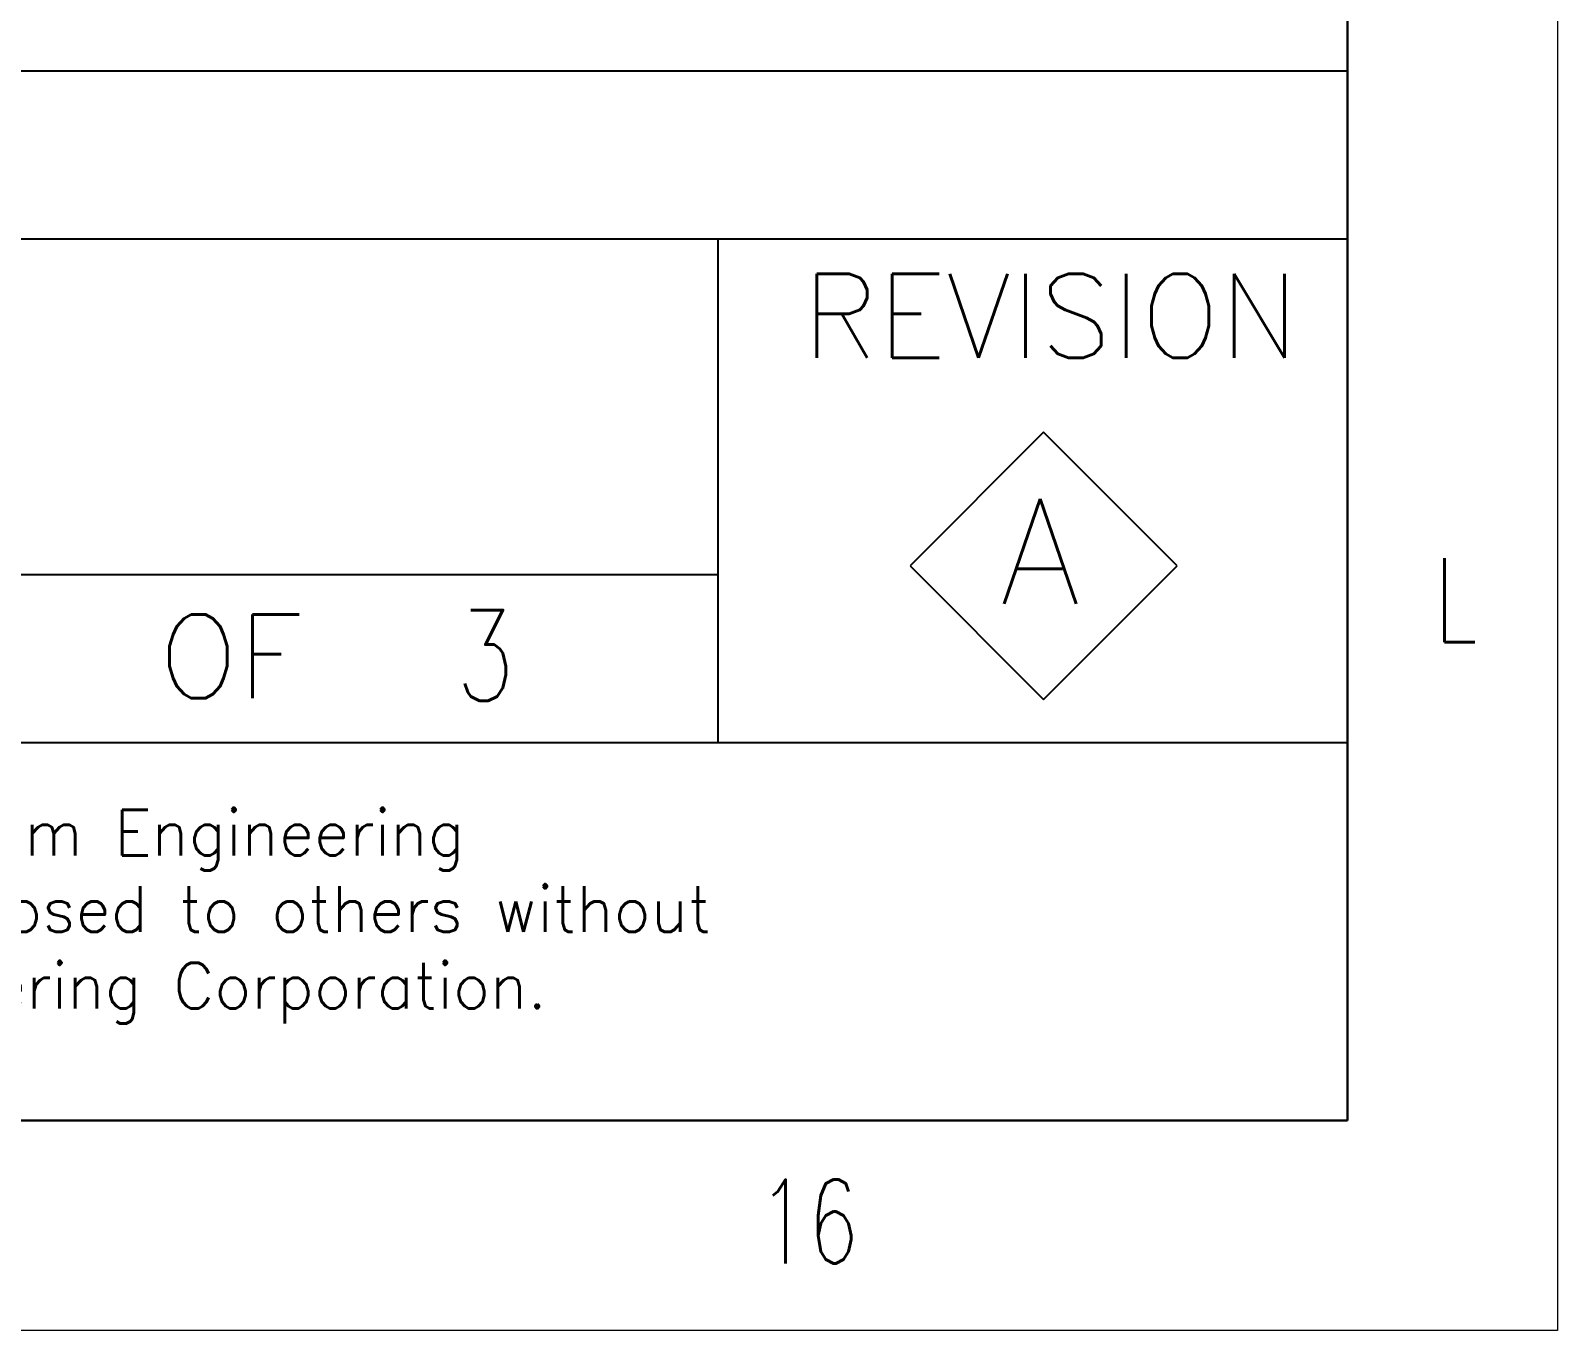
# Model space of a CAD drawing. Header units: inches. Extents: x 112 to 4169, y -2569 to 841.
# Drawn here: x 2485.2 to 2545.4, y -2569 to -2517.9 of the extents above; entities that cross this region are included whole.
import ezdxf

# ---------------------------------------------------------------- set-up
doc = ezdxf.new("R2010")
doc.units = ezdxf.units.IN
doc.header["$MEASUREMENT"] = 0
doc.layers.add('E-MDB', color=1, linetype='Continuous', lineweight=30)
doc.layers.add('TEG BORDER', color=7, linetype='Continuous')
doc.styles.add('TAVE1', font='ROMANS.shx', dxfattribs={"width": 0.75})
doc.styles.add('TEG BORDER', font='txt_qlt.shx', dxfattribs={"width": 0.7, "bigfont": 'hztxt.shx'})

# ---------------------------------------------------------------- blocks, each defined once
blk = doc.blocks.new('240 BORDER A2')
for p, q in [((589, 5), (589, 116)), ((489, 5), (589, 5))]:
    blk.add_line(p, q)
at = {"color": 5, "lineweight": 15}
blk.add_lwpolyline([(0, 420), (594, 420), (594, 0), (0, 0)], close=True, dxfattribs=at)
blk.add_lwpolyline([(5, 415), (589, 415), (589, 5), (5, 5)], close=True)
at = {"layer": 'TEG BORDER'}
for p, q in [((489, 30), (589, 30)), ((489, 26), (589, 26)), ((574, 26), (574, 14)), ((581.763, 21.392), (578.581, 18.21)), ((584.945, 18.21), (581.763, 21.392)), ((578.581, 18.21), (581.763, 15.028)), ((581.763, 15.028), (584.945, 18.21)), ((504, 18), (574, 18)), ((489, 14), (589, 14)), ((489, 14), (589, 14))]:
    blk.add_line(p, q, dxfattribs=at)
at = {"char_height": 2, "width": 2, "style": 'TEG BORDER'}
for s, insert, attachment_point in [('L', (592.09, 18.389), 3), ('\\pi0.033333;16', (574.922, 1.593), 7)]:
    blk.add_mtext(s, dxfattribs=dict(at, insert=insert, attachment_point=attachment_point))
at = {"layer": 'TEG BORDER', "style": 'TEG BORDER'}
for s, height, p in [('REVISION', 2, (576.015, 23.164)), ('A', 2.5, (580.713, 17.304)), ('OF', 2, (560.691, 15.055))]:
    blk.add_text(s, height=height, dxfattribs=at).set_placement(p)
at = {"layer": 'TEG BORDER', "color": 7, "style": 'TEG BORDER'}
for s, p in [('This Drawing is Property of Consortium of ZICOM Equipment Pte Ltd., & Sinopec Petroleum Engineering', (490.561, 11.315)), ('Corporation and any Information, contained in this Drawing will not be Reproduced, Disclosed to others without', (490.612, 9.492)), ('Explicit Written Permission from ZICOM Equipment Pte Ltd., & Sinopec Petroleum Engineering Corporation.', (490.561, 7.67))]:
    blk.add_text(s, height=1.0875, dxfattribs=at).set_placement(p)

msp = doc.modelspace()

# ---------------------------------------------------------------- block references
at = {"xscale": 1.652949273830399, "yscale": 1.652949273830399, "zscale": 1.652949273830399}
msp.add_blockref('240 BORDER A2', (1563.501, -2569.028), dxfattribs=at)

# ---------------------------------------------------------------- texts
at = {"layer": 'E-MDB', "color": 0, "lineweight": 0, "style": 'TAVE1', "width": 0.75}
msp.add_text('3', height=3.572, dxfattribs=at).set_placement((2502.001, -2544.241))

doc.saveas('drawing.dxf')
